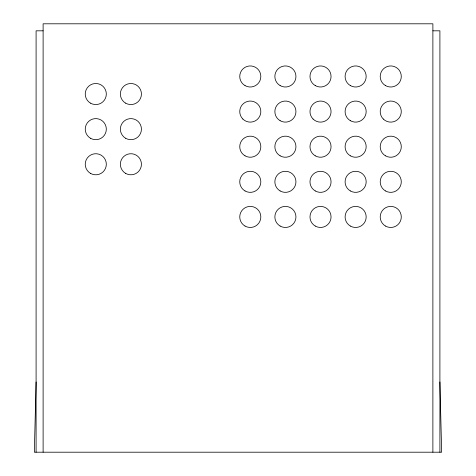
<?xml version="1.0" encoding="UTF-8"?>
<svg xmlns="http://www.w3.org/2000/svg" width="476" height="476" viewBox="0 0 476 476"><rect width="100%" height="100%" fill="white"/><g stroke="black" fill="none" stroke-linecap="round" stroke-linejoin="round"><path stroke-width="0.71" d="M36.093 381.972L34.331 452.2L441.668 452.2L439.907 381.972M43.114 30.821L36.093 30.821L36.093 452.2M432.886 30.821L439.907 30.821L439.907 452.2M432.886 452.2L432.886 23.8L43.114 23.8L43.114 452.2M385.483 85.597A10.531 10.531 0 0 0 401.286 76.469A10.531 10.531 0 0 0 385.483 67.348A10.531 10.531 0 0 0 385.483 85.597M383.299 119.036A10.531 10.531 0 0 0 400.923 114.311A10.531 10.531 0 0 0 388.023 101.412A10.531 10.531 0 0 0 383.299 119.036M385.483 155.825A10.531 10.531 0 0 0 401.286 146.703A10.531 10.531 0 0 0 385.483 137.576A10.531 10.531 0 0 0 385.483 155.825M385.483 190.941A10.531 10.531 0 0 0 401.286 181.814A10.531 10.531 0 0 0 385.483 172.693A10.531 10.531 0 0 0 385.483 190.941M385.483 226.052A10.531 10.531 0 0 0 401.286 216.931A10.531 10.531 0 0 0 385.483 207.81A10.531 10.531 0 0 0 385.483 226.052M350.366 85.597A10.531 10.531 0 0 0 366.169 76.469A10.531 10.531 0 0 0 350.366 67.348A10.531 10.531 0 0 0 350.366 85.597M350.366 120.708A10.531 10.531 0 0 0 366.169 111.586A10.531 10.531 0 0 0 350.366 102.465A10.531 10.531 0 0 0 350.366 120.708M350.366 155.825A10.531 10.531 0 0 0 366.169 146.703A10.531 10.531 0 0 0 350.366 137.576A10.531 10.531 0 0 0 350.366 155.825M350.366 190.941A10.531 10.531 0 0 0 366.169 181.814A10.531 10.531 0 0 0 350.366 172.693A10.531 10.531 0 0 0 350.366 190.941M350.366 226.052A10.531 10.531 0 0 0 366.169 216.931A10.531 10.531 0 0 0 350.366 207.81A10.531 10.531 0 0 0 350.366 226.052M315.255 226.052A10.531 10.531 0 0 0 331.052 216.931A10.531 10.531 0 0 0 315.255 207.81A10.531 10.531 0 0 0 315.255 226.052M315.255 190.941A10.531 10.531 0 0 0 331.052 181.814A10.531 10.531 0 0 0 315.255 172.693A10.531 10.531 0 0 0 315.255 190.941M315.255 155.825A10.531 10.531 0 0 0 331.052 146.703A10.531 10.531 0 0 0 315.255 137.576A10.531 10.531 0 0 0 315.255 155.825M313.071 119.036A10.531 10.531 0 0 0 330.695 114.311A10.531 10.531 0 0 0 317.795 101.412A10.531 10.531 0 0 0 313.071 119.036M315.255 85.597A10.531 10.531 0 0 0 331.052 76.469A10.531 10.531 0 0 0 315.255 67.348A10.531 10.531 0 0 0 315.255 85.597M280.138 85.597A10.531 10.531 0 0 0 295.941 76.469A10.531 10.531 0 0 0 280.138 67.348A10.531 10.531 0 0 0 280.138 85.597M280.138 120.708A10.531 10.531 0 0 0 295.941 111.586A10.531 10.531 0 0 0 280.138 102.465A10.531 10.531 0 0 0 280.138 120.708M280.138 155.825A10.531 10.531 0 0 0 295.941 146.703A10.531 10.531 0 0 0 280.138 137.576A10.531 10.531 0 0 0 280.138 155.825M280.138 190.941A10.531 10.531 0 0 0 295.941 181.814A10.531 10.531 0 0 0 280.138 172.693A10.531 10.531 0 0 0 280.138 190.941M280.138 226.052A10.531 10.531 0 0 0 295.941 216.931A10.531 10.531 0 0 0 280.138 207.81A10.531 10.531 0 0 0 280.138 226.052M245.021 226.052A10.531 10.531 0 0 0 260.824 216.931A10.531 10.531 0 0 0 245.021 207.81A10.531 10.531 0 0 0 245.021 226.052M245.021 190.941A10.531 10.531 0 0 0 260.824 181.814A10.531 10.531 0 0 0 245.021 172.693A10.531 10.531 0 0 0 245.021 190.941M245.021 155.825A10.531 10.531 0 0 0 260.824 146.703A10.531 10.531 0 0 0 245.021 137.576A10.531 10.531 0 0 0 245.021 155.825M242.843 119.036A10.531 10.531 0 0 0 260.467 114.311A10.531 10.531 0 0 0 247.562 101.412A10.531 10.531 0 0 0 242.843 119.036M245.021 85.597A10.531 10.531 0 0 0 260.824 76.469A10.531 10.531 0 0 0 245.021 67.348A10.531 10.531 0 0 0 245.021 85.597M125.634 138.266A10.531 10.531 0 0 0 141.431 129.145A10.531 10.531 0 0 0 125.634 120.023A10.531 10.531 0 0 0 125.634 138.266M125.634 173.383A10.531 10.531 0 0 0 141.431 164.262A10.531 10.531 0 0 0 125.634 155.134A10.531 10.531 0 0 0 125.634 173.383M90.517 173.383A10.531 10.531 0 0 0 106.321 164.262A10.531 10.531 0 0 0 90.517 155.134A10.531 10.531 0 0 0 90.517 173.383M90.517 138.266A10.531 10.531 0 0 0 106.321 129.145A10.531 10.531 0 0 0 90.517 120.023A10.531 10.531 0 0 0 90.517 138.266M125.634 103.155A10.531 10.531 0 0 0 141.431 94.028A10.531 10.531 0 0 0 125.634 84.906A10.531 10.531 0 0 0 125.634 103.155M90.517 103.155A10.531 10.531 0 0 0 106.321 94.028A10.531 10.531 0 0 0 90.517 84.906A10.531 10.531 0 0 0 90.517 103.155"/></g></svg>
